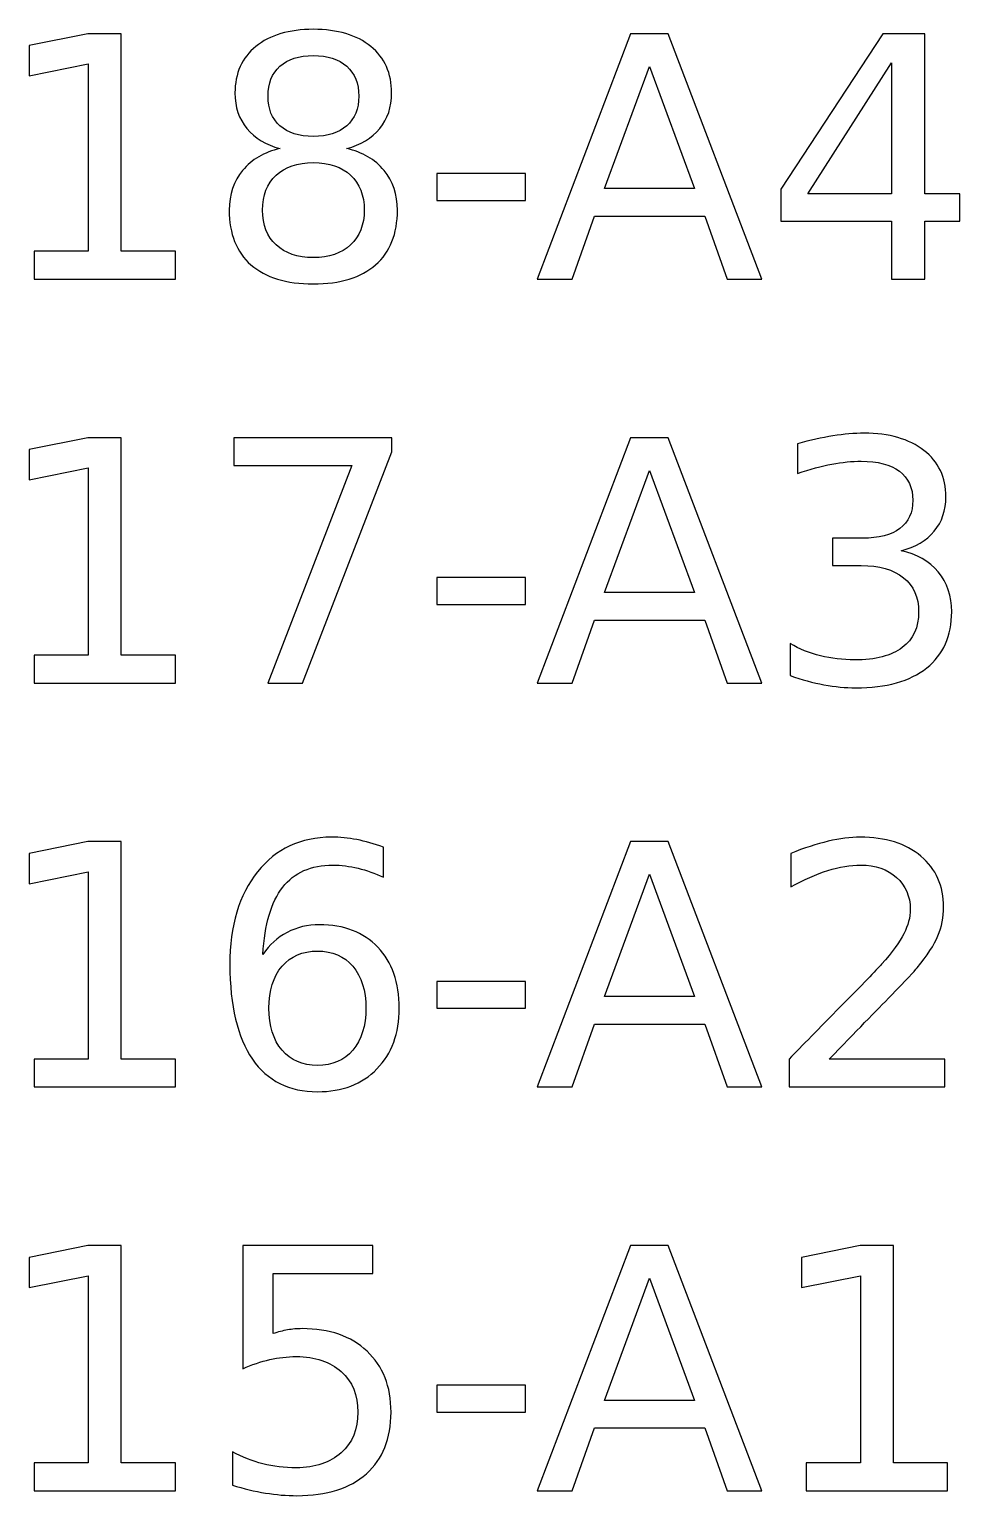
# Model space of a CAD drawing. Header units: centimetres. Extents: x -12.19 to -8.67, y -16.58 to -12.59.
# Drawn here: x -9.487 to -8.901, y -14.295 to -13.373 of the extents above; entities that cross this region are included whole.
import ezdxf

# ---------------------------------------------------------------- set-up
doc = ezdxf.new("R2010")
doc.units = ezdxf.units.CM
doc.header["$MEASUREMENT"] = 0
doc.layers.add('Layer 1', color=7, linetype='Continuous')

msp = doc.modelspace()

# ---------------------------------------------------------------- linework, layer by layer
at = {"layer": 'Layer 1', "color": 250}
for points, knots in [([(-9.48364, -13.51248), (-9.48364, -13.51248), (-9.44954, -13.51248), (-9.44954, -13.51248), (-9.44954, -13.51248), (-9.44954, -13.51248), (-9.44954, -13.39476), (-9.44954, -13.39476), (-9.44954, -13.39476), (-9.44954, -13.39476), (-9.48664, -13.40221), (-9.48664, -13.40221), (-9.48664, -13.40221), (-9.48664, -13.40221), (-9.48664, -13.38319), (-9.48664, -13.38319), (-9.48664, -13.38319), (-9.48664, -13.38319), (-9.44975, -13.37575), (-9.44975, -13.37575), (-9.44975, -13.37575), (-9.44975, -13.37575), (-9.42887, -13.37575), (-9.42887, -13.37575), (-9.42887, -13.37575), (-9.42887, -13.37575), (-9.42887, -13.51248), (-9.42887, -13.51248), (-9.42887, -13.51248), (-9.42887, -13.51248), (-9.39476, -13.51248), (-9.39476, -13.51248), (-9.39476, -13.51248), (-9.39476, -13.51248), (-9.39476, -13.53005), (-9.39476, -13.53005), (-9.39476, -13.53005), (-9.39476, -13.53005), (-9.48364, -13.53005), (-9.48364, -13.53005), (-9.48364, -13.53005), (-9.48364, -13.53005), (-9.48364, -13.51248), (-9.48364, -13.51248)], [0, 0, 0, 0, 0.090909, 0.090909, 0.090909, 0.090909, 0.181818, 0.181818, 0.181818, 0.181818, 0.272727, 0.272727, 0.272727, 0.272727, 0.363636, 0.363636, 0.363636, 0.363636, 0.454545, 0.454545, 0.454545, 0.454545, 0.545455, 0.545455, 0.545455, 0.545455, 0.636364, 0.636364, 0.636364, 0.636364, 0.727273, 0.727273, 0.727273, 0.727273, 0.818182, 0.818182, 0.818182, 0.818182, 0.909091, 0.909091, 0.909091, 0.909091, 1, 1, 1, 1]), ([(-9.32884, -13.44789), (-9.33779, -13.44567), (-9.34477, -13.44151), (-9.34978, -13.43537), (-9.34978, -13.43537), (-9.35475, -13.42926), (-9.35726, -13.42179), (-9.35726, -13.41297), (-9.35726, -13.41297), (-9.35726, -13.40062), (-9.35288, -13.39088), (-9.3441, -13.38372), (-9.3441, -13.38372), (-9.33532, -13.37656), (-9.32326, -13.37296), (-9.30799, -13.37296), (-9.30799, -13.37296), (-9.29264, -13.37296), (-9.28058, -13.37656), (-9.27183, -13.38372), (-9.27183, -13.38372), (-9.26308, -13.39088), (-9.25871, -13.40062), (-9.25871, -13.41297), (-9.25871, -13.41297), (-9.25871, -13.42179), (-9.26121, -13.42926), (-9.26618, -13.43537), (-9.26618, -13.43537), (-9.27119, -13.44151), (-9.27814, -13.44567), (-9.28703, -13.44789), (-9.28703, -13.44789), (-9.27694, -13.45022), (-9.26911, -13.4548), (-9.2635, -13.46165), (-9.2635, -13.46165), (-9.25789, -13.46846), (-9.25507, -13.47678), (-9.25507, -13.48666), (-9.25507, -13.48666), (-9.25507, -13.50158), (-9.25962, -13.51308), (-9.26876, -13.52105), (-9.26876, -13.52105), (-9.2779, -13.52906), (-9.29098, -13.53305), (-9.30799, -13.53305), (-9.30799, -13.53305), (-9.32499, -13.53305), (-9.33807, -13.52906), (-9.34721, -13.52105), (-9.34721, -13.52105), (-9.35634, -13.51308), (-9.36089, -13.50158), (-9.36089, -13.48666), (-9.36089, -13.48666), (-9.36089, -13.47678), (-9.35807, -13.46846), (-9.35243, -13.46165), (-9.35243, -13.46165), (-9.34675, -13.4548), (-9.33892, -13.45022), (-9.32884, -13.44789)], [0, 0, 0, 0, 0.0625, 0.0625, 0.0625, 0.0625, 0.125, 0.125, 0.125, 0.125, 0.1875, 0.1875, 0.1875, 0.1875, 0.25, 0.25, 0.25, 0.25, 0.3125, 0.3125, 0.3125, 0.3125, 0.375, 0.375, 0.375, 0.375, 0.4375, 0.4375, 0.4375, 0.4375, 0.5, 0.5, 0.5, 0.5, 0.5625, 0.5625, 0.5625, 0.5625, 0.625, 0.625, 0.625, 0.625, 0.6875, 0.6875, 0.6875, 0.6875, 0.75, 0.75, 0.75, 0.75, 0.8125, 0.8125, 0.8125, 0.8125, 0.875, 0.875, 0.875, 0.875, 0.9375, 0.9375, 0.9375, 0.9375, 1, 1, 1, 1]), ([(-9.10835, -13.37575), (-9.10835, -13.37575), (-9.08468, -13.37575), (-9.08468, -13.37575), (-9.08468, -13.37575), (-9.08468, -13.37575), (-9.02588, -13.53005), (-9.02588, -13.53005), (-9.02588, -13.53005), (-9.02588, -13.53005), (-9.04757, -13.53005), (-9.04757, -13.53005), (-9.04757, -13.53005), (-9.04757, -13.53005), (-9.06164, -13.49047), (-9.06164, -13.49047), (-9.06164, -13.49047), (-9.06164, -13.49047), (-9.13116, -13.49047), (-9.13116, -13.49047), (-9.13116, -13.49047), (-9.13116, -13.49047), (-9.14524, -13.53005), (-9.14524, -13.53005), (-9.14524, -13.53005), (-9.14524, -13.53005), (-9.16725, -13.53005), (-9.16725, -13.53005), (-9.16725, -13.53005), (-9.16725, -13.53005), (-9.10835, -13.37575), (-9.10835, -13.37575)], [0, 0, 0, 0, 0.125, 0.125, 0.125, 0.125, 0.25, 0.25, 0.25, 0.25, 0.375, 0.375, 0.375, 0.375, 0.5, 0.5, 0.5, 0.5, 0.625, 0.625, 0.625, 0.625, 0.75, 0.75, 0.75, 0.75, 0.875, 0.875, 0.875, 0.875, 1, 1, 1, 1]), ([(-8.94963, -13.37575), (-8.94963, -13.37575), (-8.92338, -13.37575), (-8.92338, -13.37575), (-8.92338, -13.37575), (-8.92338, -13.37575), (-8.92338, -13.47632), (-8.92338, -13.47632), (-8.92338, -13.47632), (-8.92338, -13.47632), (-8.90137, -13.47632), (-8.90137, -13.47632), (-8.90137, -13.47632), (-8.90137, -13.47632), (-8.90137, -13.49368), (-8.90137, -13.49368), (-8.90137, -13.49368), (-8.90137, -13.49368), (-8.92338, -13.49368), (-8.92338, -13.49368), (-8.92338, -13.49368), (-8.92338, -13.49368), (-8.92338, -13.53005), (-8.92338, -13.53005), (-8.92338, -13.53005), (-8.92338, -13.53005), (-8.94416, -13.53005), (-8.94416, -13.53005), (-8.94416, -13.53005), (-8.94416, -13.53005), (-8.94416, -13.49368), (-8.94416, -13.49368), (-8.94416, -13.49368), (-8.94416, -13.49368), (-9.01378, -13.49368), (-9.01378, -13.49368), (-9.01378, -13.49368), (-9.01378, -13.49368), (-9.01378, -13.47354), (-9.01378, -13.47354), (-9.01378, -13.47354), (-9.01378, -13.47354), (-8.94963, -13.37575), (-8.94963, -13.37575)], [0, 0, 0, 0, 0.090909, 0.090909, 0.090909, 0.090909, 0.181818, 0.181818, 0.181818, 0.181818, 0.272727, 0.272727, 0.272727, 0.272727, 0.363636, 0.363636, 0.363636, 0.363636, 0.454545, 0.454545, 0.454545, 0.454545, 0.545455, 0.545455, 0.545455, 0.545455, 0.636364, 0.636364, 0.636364, 0.636364, 0.727273, 0.727273, 0.727273, 0.727273, 0.818182, 0.818182, 0.818182, 0.818182, 0.909091, 0.909091, 0.909091, 0.909091, 1, 1, 1, 1]), ([(-9.33648, -13.41491), (-9.33648, -13.42291), (-9.33398, -13.42916), (-9.32901, -13.43364), (-9.32901, -13.43364), (-9.324, -13.43812), (-9.31702, -13.44034), (-9.30799, -13.44034), (-9.30799, -13.44034), (-9.29903, -13.44034), (-9.29204, -13.43812), (-9.28696, -13.43364), (-9.28696, -13.43364), (-9.28192, -13.42916), (-9.27938, -13.42291), (-9.27938, -13.41491), (-9.27938, -13.41491), (-9.27938, -13.40693), (-9.28192, -13.40069), (-9.28696, -13.39621), (-9.28696, -13.39621), (-9.29204, -13.39173), (-9.29903, -13.38951), (-9.30799, -13.38951), (-9.30799, -13.38951), (-9.31702, -13.38951), (-9.324, -13.39173), (-9.32901, -13.39621), (-9.32901, -13.39621), (-9.33398, -13.40069), (-9.33648, -13.40693), (-9.33648, -13.41491)], [0, 0, 0, 0, 0.125, 0.125, 0.125, 0.125, 0.25, 0.25, 0.25, 0.25, 0.375, 0.375, 0.375, 0.375, 0.5, 0.5, 0.5, 0.5, 0.625, 0.625, 0.625, 0.625, 0.75, 0.75, 0.75, 0.75, 0.875, 0.875, 0.875, 0.875, 1, 1, 1, 1]), ([(-9.09657, -13.39632), (-9.09657, -13.39632), (-9.12488, -13.47311), (-9.12488, -13.47311), (-9.12488, -13.47311), (-9.12488, -13.47311), (-9.06813, -13.47311), (-9.06813, -13.47311), (-9.06813, -13.47311), (-9.06813, -13.47311), (-9.09657, -13.39632), (-9.09657, -13.39632)], [0, 0, 0, 0, 0.333333, 0.333333, 0.333333, 0.333333, 0.666667, 0.666667, 0.666667, 0.666667, 1, 1, 1, 1]), ([(-8.94416, -13.39395), (-8.94416, -13.39395), (-8.99685, -13.47632), (-8.99685, -13.47632), (-8.99685, -13.47632), (-8.99685, -13.47632), (-8.94416, -13.47632), (-8.94416, -13.47632), (-8.94416, -13.47632), (-8.94416, -13.47632), (-8.94416, -13.39395), (-8.94416, -13.39395)], [0, 0, 0, 0, 0.333333, 0.333333, 0.333333, 0.333333, 0.666667, 0.666667, 0.666667, 0.666667, 1, 1, 1, 1]), ([(-9.30799, -13.45678), (-9.3179, -13.45678), (-9.3257, -13.45943), (-9.33137, -13.46475), (-9.33137, -13.46475), (-9.33705, -13.47004), (-9.3399, -13.47735), (-9.3399, -13.48662), (-9.3399, -13.48662), (-9.3399, -13.49594), (-9.33705, -13.50324), (-9.33137, -13.50853), (-9.33137, -13.50853), (-9.3257, -13.51386), (-9.3179, -13.5165), (-9.30799, -13.5165), (-9.30799, -13.5165), (-9.29807, -13.5165), (-9.29024, -13.51382), (-9.28453, -13.5085), (-9.28453, -13.5085), (-9.27881, -13.50317), (-9.27596, -13.49587), (-9.27596, -13.48662), (-9.27596, -13.48662), (-9.27596, -13.47735), (-9.27881, -13.47004), (-9.28449, -13.46475), (-9.28449, -13.46475), (-9.29017, -13.45943), (-9.298, -13.45678), (-9.30799, -13.45678)], [0, 0, 0, 0, 0.125, 0.125, 0.125, 0.125, 0.25, 0.25, 0.25, 0.25, 0.375, 0.375, 0.375, 0.375, 0.5, 0.5, 0.5, 0.5, 0.625, 0.625, 0.625, 0.625, 0.75, 0.75, 0.75, 0.75, 0.875, 0.875, 0.875, 0.875, 1, 1, 1, 1]), ([(-9.23028, -13.46362), (-9.23028, -13.46362), (-9.17459, -13.46362), (-9.17459, -13.46362), (-9.17459, -13.46362), (-9.17459, -13.46362), (-9.17459, -13.48056), (-9.17459, -13.48056), (-9.17459, -13.48056), (-9.17459, -13.48056), (-9.23028, -13.48056), (-9.23028, -13.48056), (-9.23028, -13.48056), (-9.23028, -13.48056), (-9.23028, -13.46362), (-9.23028, -13.46362)], [0, 0, 0, 0, 0.25, 0.25, 0.25, 0.25, 0.5, 0.5, 0.5, 0.5, 0.75, 0.75, 0.75, 0.75, 1, 1, 1, 1]), ([(-8.93827, -13.70083), (-8.92825, -13.70298), (-8.92045, -13.70743), (-8.91484, -13.71417), (-8.91484, -13.71417), (-8.90923, -13.72094), (-8.90641, -13.72927), (-8.90641, -13.73918), (-8.90641, -13.73918), (-8.90641, -13.75442), (-8.91163, -13.7662), (-8.92211, -13.77453), (-8.92211, -13.77453), (-8.93259, -13.78289), (-8.94747, -13.78705), (-8.96677, -13.78705), (-8.96677, -13.78705), (-8.97326, -13.78705), (-8.97992, -13.78641), (-8.98676, -13.78514), (-8.98676, -13.78514), (-8.99361, -13.78387), (-9.0007, -13.78193), (-9.008, -13.77939), (-9.008, -13.77939), (-9.008, -13.77939), (-9.008, -13.75925), (-9.008, -13.75925), (-9.008, -13.75925), (-9.00221, -13.76264), (-8.99586, -13.76518), (-8.98898, -13.76691), (-8.98898, -13.76691), (-8.98211, -13.76863), (-8.97492, -13.76948), (-8.96741, -13.76948), (-8.96741, -13.76948), (-8.95432, -13.76948), (-8.94433, -13.76691), (-8.93746, -13.76172), (-8.93746, -13.76172), (-8.93061, -13.75657), (-8.92719, -13.74906), (-8.92719, -13.73918), (-8.92719, -13.73918), (-8.92719, -13.73011), (-8.93036, -13.72299), (-8.93675, -13.71784), (-8.93675, -13.71784), (-8.94313, -13.71272), (-8.95199, -13.71015), (-8.96335, -13.71015), (-8.96335, -13.71015), (-8.96335, -13.71015), (-8.98133, -13.71015), (-8.98133, -13.71015), (-8.98133, -13.71015), (-8.98133, -13.71015), (-8.98133, -13.693), (-8.98133, -13.693), (-8.98133, -13.693), (-8.98133, -13.693), (-8.96254, -13.693), (-8.96254, -13.693), (-8.96254, -13.693), (-8.95227, -13.693), (-8.94444, -13.69095), (-8.93897, -13.68686), (-8.93897, -13.68686), (-8.93354, -13.68274), (-8.93082, -13.67684), (-8.93082, -13.66912), (-8.93082, -13.66912), (-8.93082, -13.66122), (-8.93365, -13.65511), (-8.93925, -13.65088), (-8.93925, -13.65088), (-8.94486, -13.64665), (-8.95291, -13.64453), (-8.96335, -13.64453), (-8.96335, -13.64453), (-8.9691, -13.64453), (-8.9752, -13.64517), (-8.98175, -13.6464), (-8.98175, -13.6464), (-8.98828, -13.64764), (-8.99548, -13.64958), (-9.00334, -13.65219), (-9.00334, -13.65219), (-9.00334, -13.65219), (-9.00334, -13.6336), (-9.00334, -13.6336), (-9.00334, -13.6336), (-8.9954, -13.63137), (-8.988, -13.62971), (-8.98108, -13.62862), (-8.98108, -13.62862), (-8.97418, -13.62753), (-8.96762, -13.62696), (-8.96151, -13.62696), (-8.96151, -13.62696), (-8.94567, -13.62696), (-8.93312, -13.63056), (-8.92387, -13.63776), (-8.92387, -13.63776), (-8.91467, -13.64495), (-8.91005, -13.65469), (-8.91005, -13.66697), (-8.91005, -13.66697), (-8.91005, -13.6755), (-8.91248, -13.6827), (-8.91738, -13.68859), (-8.91738, -13.68859), (-8.92229, -13.69448), (-8.92924, -13.69857), (-8.93827, -13.70083)], [0, 0, 0, 0, 0.034483, 0.034483, 0.034483, 0.034483, 0.068966, 0.068966, 0.068966, 0.068966, 0.103448, 0.103448, 0.103448, 0.103448, 0.137931, 0.137931, 0.137931, 0.137931, 0.172414, 0.172414, 0.172414, 0.172414, 0.206897, 0.206897, 0.206897, 0.206897, 0.241379, 0.241379, 0.241379, 0.241379, 0.275862, 0.275862, 0.275862, 0.275862, 0.310345, 0.310345, 0.310345, 0.310345, 0.344828, 0.344828, 0.344828, 0.344828, 0.37931, 0.37931, 0.37931, 0.37931, 0.413793, 0.413793, 0.413793, 0.413793, 0.448276, 0.448276, 0.448276, 0.448276, 0.482759, 0.482759, 0.482759, 0.482759, 0.517241, 0.517241, 0.517241, 0.517241, 0.551724, 0.551724, 0.551724, 0.551724, 0.586207, 0.586207, 0.586207, 0.586207, 0.62069, 0.62069, 0.62069, 0.62069, 0.655172, 0.655172, 0.655172, 0.655172, 0.689655, 0.689655, 0.689655, 0.689655, 0.724138, 0.724138, 0.724138, 0.724138, 0.758621, 0.758621, 0.758621, 0.758621, 0.793103, 0.793103, 0.793103, 0.793103, 0.827586, 0.827586, 0.827586, 0.827586, 0.862069, 0.862069, 0.862069, 0.862069, 0.896552, 0.896552, 0.896552, 0.896552, 0.931034, 0.931034, 0.931034, 0.931034, 0.965517, 0.965517, 0.965517, 0.965517, 1, 1, 1, 1]), ([(-9.48364, -13.76648), (-9.48364, -13.76648), (-9.44954, -13.76648), (-9.44954, -13.76648), (-9.44954, -13.76648), (-9.44954, -13.76648), (-9.44954, -13.64876), (-9.44954, -13.64876), (-9.44954, -13.64876), (-9.44954, -13.64876), (-9.48664, -13.65621), (-9.48664, -13.65621), (-9.48664, -13.65621), (-9.48664, -13.65621), (-9.48664, -13.63719), (-9.48664, -13.63719), (-9.48664, -13.63719), (-9.48664, -13.63719), (-9.44975, -13.62975), (-9.44975, -13.62975), (-9.44975, -13.62975), (-9.44975, -13.62975), (-9.42887, -13.62975), (-9.42887, -13.62975), (-9.42887, -13.62975), (-9.42887, -13.62975), (-9.42887, -13.76648), (-9.42887, -13.76648), (-9.42887, -13.76648), (-9.42887, -13.76648), (-9.39476, -13.76648), (-9.39476, -13.76648), (-9.39476, -13.76648), (-9.39476, -13.76648), (-9.39476, -13.78405), (-9.39476, -13.78405), (-9.39476, -13.78405), (-9.39476, -13.78405), (-9.48364, -13.78405), (-9.48364, -13.78405), (-9.48364, -13.78405), (-9.48364, -13.78405), (-9.48364, -13.76648), (-9.48364, -13.76648)], [0, 0, 0, 0, 0.090909, 0.090909, 0.090909, 0.090909, 0.181818, 0.181818, 0.181818, 0.181818, 0.272727, 0.272727, 0.272727, 0.272727, 0.363636, 0.363636, 0.363636, 0.363636, 0.454545, 0.454545, 0.454545, 0.454545, 0.545455, 0.545455, 0.545455, 0.545455, 0.636364, 0.636364, 0.636364, 0.636364, 0.727273, 0.727273, 0.727273, 0.727273, 0.818182, 0.818182, 0.818182, 0.818182, 0.909091, 0.909091, 0.909091, 0.909091, 1, 1, 1, 1]), ([(-9.35789, -13.62975), (-9.35789, -13.62975), (-9.25867, -13.62975), (-9.25867, -13.62975), (-9.25867, -13.62975), (-9.25867, -13.62975), (-9.25867, -13.63864), (-9.25867, -13.63864), (-9.25867, -13.63864), (-9.25867, -13.63864), (-9.31473, -13.78405), (-9.31473, -13.78405), (-9.31473, -13.78405), (-9.31473, -13.78405), (-9.33652, -13.78405), (-9.33652, -13.78405), (-9.33652, -13.78405), (-9.33652, -13.78405), (-9.28379, -13.64732), (-9.28379, -13.64732), (-9.28379, -13.64732), (-9.28379, -13.64732), (-9.35789, -13.64732), (-9.35789, -13.64732), (-9.35789, -13.64732), (-9.35789, -13.64732), (-9.35789, -13.62975), (-9.35789, -13.62975)], [0, 0, 0, 0, 0.142857, 0.142857, 0.142857, 0.142857, 0.285714, 0.285714, 0.285714, 0.285714, 0.428571, 0.428571, 0.428571, 0.428571, 0.571429, 0.571429, 0.571429, 0.571429, 0.714286, 0.714286, 0.714286, 0.714286, 0.857143, 0.857143, 0.857143, 0.857143, 1, 1, 1, 1]), ([(-9.10835, -13.62975), (-9.10835, -13.62975), (-9.08468, -13.62975), (-9.08468, -13.62975), (-9.08468, -13.62975), (-9.08468, -13.62975), (-9.02588, -13.78405), (-9.02588, -13.78405), (-9.02588, -13.78405), (-9.02588, -13.78405), (-9.04757, -13.78405), (-9.04757, -13.78405), (-9.04757, -13.78405), (-9.04757, -13.78405), (-9.06164, -13.74447), (-9.06164, -13.74447), (-9.06164, -13.74447), (-9.06164, -13.74447), (-9.13116, -13.74447), (-9.13116, -13.74447), (-9.13116, -13.74447), (-9.13116, -13.74447), (-9.14524, -13.78405), (-9.14524, -13.78405), (-9.14524, -13.78405), (-9.14524, -13.78405), (-9.16725, -13.78405), (-9.16725, -13.78405), (-9.16725, -13.78405), (-9.16725, -13.78405), (-9.10835, -13.62975), (-9.10835, -13.62975)], [0, 0, 0, 0, 0.125, 0.125, 0.125, 0.125, 0.25, 0.25, 0.25, 0.25, 0.375, 0.375, 0.375, 0.375, 0.5, 0.5, 0.5, 0.5, 0.625, 0.625, 0.625, 0.625, 0.75, 0.75, 0.75, 0.75, 0.875, 0.875, 0.875, 0.875, 1, 1, 1, 1]), ([(-9.09657, -13.65032), (-9.09657, -13.65032), (-9.12488, -13.72711), (-9.12488, -13.72711), (-9.12488, -13.72711), (-9.12488, -13.72711), (-9.06813, -13.72711), (-9.06813, -13.72711), (-9.06813, -13.72711), (-9.06813, -13.72711), (-9.09657, -13.65032), (-9.09657, -13.65032)], [0, 0, 0, 0, 0.333333, 0.333333, 0.333333, 0.333333, 0.666667, 0.666667, 0.666667, 0.666667, 1, 1, 1, 1]), ([(-9.23028, -13.71762), (-9.23028, -13.71762), (-9.17459, -13.71762), (-9.17459, -13.71762), (-9.17459, -13.71762), (-9.17459, -13.71762), (-9.17459, -13.73456), (-9.17459, -13.73456), (-9.17459, -13.73456), (-9.17459, -13.73456), (-9.23028, -13.73456), (-9.23028, -13.73456), (-9.23028, -13.73456), (-9.23028, -13.73456), (-9.23028, -13.71762), (-9.23028, -13.71762)], [0, 0, 0, 0, 0.25, 0.25, 0.25, 0.25, 0.5, 0.5, 0.5, 0.5, 0.75, 0.75, 0.75, 0.75, 1, 1, 1, 1]), ([(-9.48364, -14.02048), (-9.48364, -14.02048), (-9.44954, -14.02048), (-9.44954, -14.02048), (-9.44954, -14.02048), (-9.44954, -14.02048), (-9.44954, -13.90276), (-9.44954, -13.90276), (-9.44954, -13.90276), (-9.44954, -13.90276), (-9.48664, -13.91021), (-9.48664, -13.91021), (-9.48664, -13.91021), (-9.48664, -13.91021), (-9.48664, -13.89119), (-9.48664, -13.89119), (-9.48664, -13.89119), (-9.48664, -13.89119), (-9.44975, -13.88375), (-9.44975, -13.88375), (-9.44975, -13.88375), (-9.44975, -13.88375), (-9.42887, -13.88375), (-9.42887, -13.88375), (-9.42887, -13.88375), (-9.42887, -13.88375), (-9.42887, -14.02048), (-9.42887, -14.02048), (-9.42887, -14.02048), (-9.42887, -14.02048), (-9.39476, -14.02048), (-9.39476, -14.02048), (-9.39476, -14.02048), (-9.39476, -14.02048), (-9.39476, -14.03805), (-9.39476, -14.03805), (-9.39476, -14.03805), (-9.39476, -14.03805), (-9.48364, -14.03805), (-9.48364, -14.03805), (-9.48364, -14.03805), (-9.48364, -14.03805), (-9.48364, -14.02048), (-9.48364, -14.02048)], [0, 0, 0, 0, 0.090909, 0.090909, 0.090909, 0.090909, 0.181818, 0.181818, 0.181818, 0.181818, 0.272727, 0.272727, 0.272727, 0.272727, 0.363636, 0.363636, 0.363636, 0.363636, 0.454545, 0.454545, 0.454545, 0.454545, 0.545455, 0.545455, 0.545455, 0.545455, 0.636364, 0.636364, 0.636364, 0.636364, 0.727273, 0.727273, 0.727273, 0.727273, 0.818182, 0.818182, 0.818182, 0.818182, 0.909091, 0.909091, 0.909091, 0.909091, 1, 1, 1, 1]), ([(-9.26393, -13.88717), (-9.26393, -13.88717), (-9.26393, -13.90619), (-9.26393, -13.90619), (-9.26393, -13.90619), (-9.26915, -13.90372), (-9.27444, -13.90181), (-9.2798, -13.90051), (-9.2798, -13.90051), (-9.28513, -13.8992), (-9.29042, -13.89853), (-9.29568, -13.89853), (-9.29568, -13.89853), (-9.30943, -13.89853), (-9.31998, -13.90319), (-9.32725, -13.91247), (-9.32725, -13.91247), (-9.33451, -13.92178), (-9.33867, -13.93582), (-9.33969, -13.95466), (-9.33969, -13.95466), (-9.33563, -13.94866), (-9.33052, -13.94404), (-9.32439, -13.94083), (-9.32439, -13.94083), (-9.31825, -13.93762), (-9.31152, -13.93603), (-9.30414, -13.93603), (-9.30414, -13.93603), (-9.28866, -13.93603), (-9.27638, -13.94072), (-9.26738, -13.95014), (-9.26738, -13.95014), (-9.25839, -13.95956), (-9.25391, -13.97233), (-9.25391, -13.98852), (-9.25391, -13.98852), (-9.25391, -14.0044), (-9.2586, -14.0171), (-9.26795, -14.02669), (-9.26795, -14.02669), (-9.27733, -14.03625), (-9.28982, -14.04105), (-9.30538, -14.04105), (-9.30538, -14.04105), (-9.32323, -14.04105), (-9.33687, -14.0342), (-9.34632, -14.02052), (-9.34632, -14.02052), (-9.35574, -14.00687), (-9.36047, -13.98704), (-9.36047, -13.96104), (-9.36047, -13.96104), (-9.36047, -13.93666), (-9.35468, -13.91723), (-9.34311, -13.90273), (-9.34311, -13.90273), (-9.33151, -13.88823), (-9.316, -13.88096), (-9.29649, -13.88096), (-9.29649, -13.88096), (-9.29127, -13.88096), (-9.28597, -13.88149), (-9.28061, -13.88252), (-9.28061, -13.88252), (-9.27529, -13.88354), (-9.26971, -13.88509), (-9.26393, -13.88717)], [0, 0, 0, 0, 0.058824, 0.058824, 0.058824, 0.058824, 0.117647, 0.117647, 0.117647, 0.117647, 0.176471, 0.176471, 0.176471, 0.176471, 0.235294, 0.235294, 0.235294, 0.235294, 0.294118, 0.294118, 0.294118, 0.294118, 0.352941, 0.352941, 0.352941, 0.352941, 0.411765, 0.411765, 0.411765, 0.411765, 0.470588, 0.470588, 0.470588, 0.470588, 0.529412, 0.529412, 0.529412, 0.529412, 0.588235, 0.588235, 0.588235, 0.588235, 0.647059, 0.647059, 0.647059, 0.647059, 0.705882, 0.705882, 0.705882, 0.705882, 0.764706, 0.764706, 0.764706, 0.764706, 0.823529, 0.823529, 0.823529, 0.823529, 0.882353, 0.882353, 0.882353, 0.882353, 0.941176, 0.941176, 0.941176, 0.941176, 1, 1, 1, 1]), ([(-9.10835, -13.88375), (-9.10835, -13.88375), (-9.08468, -13.88375), (-9.08468, -13.88375), (-9.08468, -13.88375), (-9.08468, -13.88375), (-9.02588, -14.03805), (-9.02588, -14.03805), (-9.02588, -14.03805), (-9.02588, -14.03805), (-9.04757, -14.03805), (-9.04757, -14.03805), (-9.04757, -14.03805), (-9.04757, -14.03805), (-9.06164, -13.99847), (-9.06164, -13.99847), (-9.06164, -13.99847), (-9.06164, -13.99847), (-9.13116, -13.99847), (-9.13116, -13.99847), (-9.13116, -13.99847), (-9.13116, -13.99847), (-9.14524, -14.03805), (-9.14524, -14.03805), (-9.14524, -14.03805), (-9.14524, -14.03805), (-9.16725, -14.03805), (-9.16725, -14.03805), (-9.16725, -14.03805), (-9.16725, -14.03805), (-9.10835, -13.88375), (-9.10835, -13.88375)], [0, 0, 0, 0, 0.125, 0.125, 0.125, 0.125, 0.25, 0.25, 0.25, 0.25, 0.375, 0.375, 0.375, 0.375, 0.5, 0.5, 0.5, 0.5, 0.625, 0.625, 0.625, 0.625, 0.75, 0.75, 0.75, 0.75, 0.875, 0.875, 0.875, 0.875, 1, 1, 1, 1]), ([(-8.98352, -14.02048), (-8.98352, -14.02048), (-8.91068, -14.02048), (-8.91068, -14.02048), (-8.91068, -14.02048), (-8.91068, -14.02048), (-8.91068, -14.03805), (-8.91068, -14.03805), (-8.91068, -14.03805), (-8.91068, -14.03805), (-9.00863, -14.03805), (-9.00863, -14.03805), (-9.00863, -14.03805), (-9.00863, -14.03805), (-9.00863, -14.02048), (-9.00863, -14.02048), (-9.00863, -14.02048), (-9.0007, -14.0123), (-8.9899, -14.00129), (-8.97626, -13.98746), (-8.97626, -13.98746), (-8.96257, -13.97363), (-8.95396, -13.96475), (-8.95047, -13.96076), (-8.95047, -13.96076), (-8.94377, -13.95324), (-8.93911, -13.9469), (-8.93647, -13.94167), (-8.93647, -13.94167), (-8.93382, -13.93649), (-8.93248, -13.93137), (-8.93248, -13.92633), (-8.93248, -13.92633), (-8.93248, -13.91814), (-8.93537, -13.91144), (-8.94112, -13.90629), (-8.94112, -13.90629), (-8.94687, -13.90111), (-8.95435, -13.89853), (-8.9636, -13.89853), (-8.9636, -13.89853), (-8.97012, -13.89853), (-8.97704, -13.89966), (-8.98429, -13.90195), (-8.98429, -13.90195), (-8.99156, -13.90421), (-8.99936, -13.90767), (-9.00761, -13.91229), (-9.00761, -13.91229), (-9.00761, -13.91229), (-9.00761, -13.89119), (-9.00761, -13.89119), (-9.00761, -13.89119), (-8.99921, -13.88781), (-8.99135, -13.88527), (-8.98405, -13.88354), (-8.98405, -13.88354), (-8.97675, -13.88181), (-8.97005, -13.88096), (-8.96398, -13.88096), (-8.96398, -13.88096), (-8.948, -13.88096), (-8.93527, -13.88495), (-8.92574, -13.89296), (-8.92574, -13.89296), (-8.91625, -13.90093), (-8.91149, -13.91162), (-8.91149, -13.92499), (-8.91149, -13.92499), (-8.91149, -13.93134), (-8.91269, -13.93734), (-8.91505, -13.94301), (-8.91505, -13.94301), (-8.91742, -13.94869), (-8.92176, -13.9554), (-8.92804, -13.96312), (-8.92804, -13.96312), (-8.92976, -13.96513), (-8.93523, -13.97088), (-8.94448, -13.98044), (-8.94448, -13.98044), (-8.95368, -13.98997), (-8.96673, -14.00334), (-8.98352, -14.02048)], [0, 0, 0, 0, 0.047619, 0.047619, 0.047619, 0.047619, 0.095238, 0.095238, 0.095238, 0.095238, 0.142857, 0.142857, 0.142857, 0.142857, 0.190476, 0.190476, 0.190476, 0.190476, 0.238095, 0.238095, 0.238095, 0.238095, 0.285714, 0.285714, 0.285714, 0.285714, 0.333333, 0.333333, 0.333333, 0.333333, 0.380952, 0.380952, 0.380952, 0.380952, 0.428571, 0.428571, 0.428571, 0.428571, 0.47619, 0.47619, 0.47619, 0.47619, 0.52381, 0.52381, 0.52381, 0.52381, 0.571429, 0.571429, 0.571429, 0.571429, 0.619048, 0.619048, 0.619048, 0.619048, 0.666667, 0.666667, 0.666667, 0.666667, 0.714286, 0.714286, 0.714286, 0.714286, 0.761905, 0.761905, 0.761905, 0.761905, 0.809524, 0.809524, 0.809524, 0.809524, 0.857143, 0.857143, 0.857143, 0.857143, 0.904762, 0.904762, 0.904762, 0.904762, 0.952381, 0.952381, 0.952381, 0.952381, 1, 1, 1, 1]), ([(-9.09657, -13.90432), (-9.09657, -13.90432), (-9.12488, -13.98111), (-9.12488, -13.98111), (-9.12488, -13.98111), (-9.12488, -13.98111), (-9.06813, -13.98111), (-9.06813, -13.98111), (-9.06813, -13.98111), (-9.06813, -13.98111), (-9.09657, -13.90432), (-9.09657, -13.90432)], [0, 0, 0, 0, 0.333333, 0.333333, 0.333333, 0.333333, 0.666667, 0.666667, 0.666667, 0.666667, 1, 1, 1, 1]), ([(-9.30538, -13.95257), (-9.31476, -13.95257), (-9.3222, -13.95578), (-9.32767, -13.96217), (-9.32767, -13.96217), (-9.33313, -13.96859), (-9.33588, -13.97737), (-9.33588, -13.98852), (-9.33588, -13.98852), (-9.33588, -13.99963), (-9.33313, -14.00838), (-9.32767, -14.01484), (-9.32767, -14.01484), (-9.3222, -14.02129), (-9.31476, -14.0245), (-9.30538, -14.0245), (-9.30538, -14.0245), (-9.29603, -14.0245), (-9.28859, -14.02129), (-9.28312, -14.01484), (-9.28312, -14.01484), (-9.27765, -14.00838), (-9.2749, -13.99963), (-9.2749, -13.98852), (-9.2749, -13.98852), (-9.2749, -13.97737), (-9.27765, -13.96859), (-9.28312, -13.96217), (-9.28312, -13.96217), (-9.28859, -13.95578), (-9.29603, -13.95257), (-9.30538, -13.95257)], [0, 0, 0, 0, 0.125, 0.125, 0.125, 0.125, 0.25, 0.25, 0.25, 0.25, 0.375, 0.375, 0.375, 0.375, 0.5, 0.5, 0.5, 0.5, 0.625, 0.625, 0.625, 0.625, 0.75, 0.75, 0.75, 0.75, 0.875, 0.875, 0.875, 0.875, 1, 1, 1, 1]), ([(-9.23028, -13.97162), (-9.23028, -13.97162), (-9.17459, -13.97162), (-9.17459, -13.97162), (-9.17459, -13.97162), (-9.17459, -13.97162), (-9.17459, -13.98856), (-9.17459, -13.98856), (-9.17459, -13.98856), (-9.17459, -13.98856), (-9.23028, -13.98856), (-9.23028, -13.98856), (-9.23028, -13.98856), (-9.23028, -13.98856), (-9.23028, -13.97162), (-9.23028, -13.97162)], [0, 0, 0, 0, 0.25, 0.25, 0.25, 0.25, 0.5, 0.5, 0.5, 0.5, 0.75, 0.75, 0.75, 0.75, 1, 1, 1, 1]), ([(-9.48364, -14.27448), (-9.48364, -14.27448), (-9.44954, -14.27448), (-9.44954, -14.27448), (-9.44954, -14.27448), (-9.44954, -14.27448), (-9.44954, -14.15676), (-9.44954, -14.15676), (-9.44954, -14.15676), (-9.44954, -14.15676), (-9.48664, -14.16421), (-9.48664, -14.16421), (-9.48664, -14.16421), (-9.48664, -14.16421), (-9.48664, -14.14519), (-9.48664, -14.14519), (-9.48664, -14.14519), (-9.48664, -14.14519), (-9.44975, -14.13775), (-9.44975, -14.13775), (-9.44975, -14.13775), (-9.44975, -14.13775), (-9.42887, -14.13775), (-9.42887, -14.13775), (-9.42887, -14.13775), (-9.42887, -14.13775), (-9.42887, -14.27448), (-9.42887, -14.27448), (-9.42887, -14.27448), (-9.42887, -14.27448), (-9.39476, -14.27448), (-9.39476, -14.27448), (-9.39476, -14.27448), (-9.39476, -14.27448), (-9.39476, -14.29205), (-9.39476, -14.29205), (-9.39476, -14.29205), (-9.39476, -14.29205), (-9.48364, -14.29205), (-9.48364, -14.29205), (-9.48364, -14.29205), (-9.48364, -14.29205), (-9.48364, -14.27448), (-9.48364, -14.27448)], [0, 0, 0, 0, 0.090909, 0.090909, 0.090909, 0.090909, 0.181818, 0.181818, 0.181818, 0.181818, 0.272727, 0.272727, 0.272727, 0.272727, 0.363636, 0.363636, 0.363636, 0.363636, 0.454545, 0.454545, 0.454545, 0.454545, 0.545455, 0.545455, 0.545455, 0.545455, 0.636364, 0.636364, 0.636364, 0.636364, 0.727273, 0.727273, 0.727273, 0.727273, 0.818182, 0.818182, 0.818182, 0.818182, 0.909091, 0.909091, 0.909091, 0.909091, 1, 1, 1, 1]), ([(-9.35239, -14.13775), (-9.35239, -14.13775), (-9.27045, -14.13775), (-9.27045, -14.13775), (-9.27045, -14.13775), (-9.27045, -14.13775), (-9.27045, -14.15532), (-9.27045, -14.15532), (-9.27045, -14.15532), (-9.27045, -14.15532), (-9.33327, -14.15532), (-9.33327, -14.15532), (-9.33327, -14.15532), (-9.33327, -14.15532), (-9.33327, -14.19313), (-9.33327, -14.19313), (-9.33327, -14.19313), (-9.33024, -14.19211), (-9.32721, -14.19134), (-9.32418, -14.19081), (-9.32418, -14.19081), (-9.32115, -14.19028), (-9.31811, -14.19003), (-9.31508, -14.19003), (-9.31508, -14.19003), (-9.29786, -14.19003), (-9.28425, -14.19476), (-9.27419, -14.20418), (-9.27419, -14.20418), (-9.26414, -14.21363), (-9.25909, -14.2264), (-9.25909, -14.24252), (-9.25909, -14.24252), (-9.25909, -14.25914), (-9.26424, -14.27205), (-9.27458, -14.28126), (-9.27458, -14.28126), (-9.28492, -14.29046), (-9.29949, -14.29505), (-9.31832, -14.29505), (-9.31832, -14.29505), (-9.32478, -14.29505), (-9.33137, -14.29448), (-9.3381, -14.29339), (-9.3381, -14.29339), (-9.34481, -14.2923), (-9.35176, -14.29064), (-9.35892, -14.28842), (-9.35892, -14.28842), (-9.35892, -14.28842), (-9.35892, -14.26743), (-9.35892, -14.26743), (-9.35892, -14.26743), (-9.35271, -14.27081), (-9.34632, -14.27332), (-9.33969, -14.27498), (-9.33969, -14.27498), (-9.33309, -14.27663), (-9.32608, -14.27748), (-9.31871, -14.27748), (-9.31871, -14.27748), (-9.30682, -14.27748), (-9.29737, -14.27434), (-9.29042, -14.26806), (-9.29042, -14.26806), (-9.28347, -14.26182), (-9.27998, -14.25328), (-9.27998, -14.24252), (-9.27998, -14.24252), (-9.27998, -14.2318), (-9.28347, -14.22326), (-9.29042, -14.21702), (-9.29042, -14.21702), (-9.29737, -14.21074), (-9.30679, -14.2076), (-9.31871, -14.2076), (-9.31871, -14.2076), (-9.32429, -14.2076), (-9.32986, -14.20823), (-9.33539, -14.20947), (-9.33539, -14.20947), (-9.34093, -14.2107), (-9.34661, -14.21264), (-9.35239, -14.21525), (-9.35239, -14.21525), (-9.35239, -14.21525), (-9.35239, -14.13775), (-9.35239, -14.13775)], [0, 0, 0, 0, 0.045455, 0.045455, 0.045455, 0.045455, 0.090909, 0.090909, 0.090909, 0.090909, 0.136364, 0.136364, 0.136364, 0.136364, 0.181818, 0.181818, 0.181818, 0.181818, 0.227273, 0.227273, 0.227273, 0.227273, 0.272727, 0.272727, 0.272727, 0.272727, 0.318182, 0.318182, 0.318182, 0.318182, 0.363636, 0.363636, 0.363636, 0.363636, 0.409091, 0.409091, 0.409091, 0.409091, 0.454545, 0.454545, 0.454545, 0.454545, 0.5, 0.5, 0.5, 0.5, 0.545455, 0.545455, 0.545455, 0.545455, 0.590909, 0.590909, 0.590909, 0.590909, 0.636364, 0.636364, 0.636364, 0.636364, 0.681818, 0.681818, 0.681818, 0.681818, 0.727273, 0.727273, 0.727273, 0.727273, 0.772727, 0.772727, 0.772727, 0.772727, 0.818182, 0.818182, 0.818182, 0.818182, 0.863636, 0.863636, 0.863636, 0.863636, 0.909091, 0.909091, 0.909091, 0.909091, 0.954545, 0.954545, 0.954545, 0.954545, 1, 1, 1, 1]), ([(-9.10835, -14.13775), (-9.10835, -14.13775), (-9.08468, -14.13775), (-9.08468, -14.13775), (-9.08468, -14.13775), (-9.08468, -14.13775), (-9.02588, -14.29205), (-9.02588, -14.29205), (-9.02588, -14.29205), (-9.02588, -14.29205), (-9.04757, -14.29205), (-9.04757, -14.29205), (-9.04757, -14.29205), (-9.04757, -14.29205), (-9.06164, -14.25247), (-9.06164, -14.25247), (-9.06164, -14.25247), (-9.06164, -14.25247), (-9.13116, -14.25247), (-9.13116, -14.25247), (-9.13116, -14.25247), (-9.13116, -14.25247), (-9.14524, -14.29205), (-9.14524, -14.29205), (-9.14524, -14.29205), (-9.14524, -14.29205), (-9.16725, -14.29205), (-9.16725, -14.29205), (-9.16725, -14.29205), (-9.16725, -14.29205), (-9.10835, -14.13775), (-9.10835, -14.13775)], [0, 0, 0, 0, 0.125, 0.125, 0.125, 0.125, 0.25, 0.25, 0.25, 0.25, 0.375, 0.375, 0.375, 0.375, 0.5, 0.5, 0.5, 0.5, 0.625, 0.625, 0.625, 0.625, 0.75, 0.75, 0.75, 0.75, 0.875, 0.875, 0.875, 0.875, 1, 1, 1, 1]), ([(-8.99787, -14.27448), (-8.99787, -14.27448), (-8.96377, -14.27448), (-8.96377, -14.27448), (-8.96377, -14.27448), (-8.96377, -14.27448), (-8.96377, -14.15676), (-8.96377, -14.15676), (-8.96377, -14.15676), (-8.96377, -14.15676), (-9.00087, -14.16421), (-9.00087, -14.16421), (-9.00087, -14.16421), (-9.00087, -14.16421), (-9.00087, -14.14519), (-9.00087, -14.14519), (-9.00087, -14.14519), (-9.00087, -14.14519), (-8.96398, -14.13775), (-8.96398, -14.13775), (-8.96398, -14.13775), (-8.96398, -14.13775), (-8.9431, -14.13775), (-8.9431, -14.13775), (-8.9431, -14.13775), (-8.9431, -14.13775), (-8.9431, -14.27448), (-8.9431, -14.27448), (-8.9431, -14.27448), (-8.9431, -14.27448), (-8.90899, -14.27448), (-8.90899, -14.27448), (-8.90899, -14.27448), (-8.90899, -14.27448), (-8.90899, -14.29205), (-8.90899, -14.29205), (-8.90899, -14.29205), (-8.90899, -14.29205), (-8.99787, -14.29205), (-8.99787, -14.29205), (-8.99787, -14.29205), (-8.99787, -14.29205), (-8.99787, -14.27448), (-8.99787, -14.27448)], [0, 0, 0, 0, 0.090909, 0.090909, 0.090909, 0.090909, 0.181818, 0.181818, 0.181818, 0.181818, 0.272727, 0.272727, 0.272727, 0.272727, 0.363636, 0.363636, 0.363636, 0.363636, 0.454545, 0.454545, 0.454545, 0.454545, 0.545455, 0.545455, 0.545455, 0.545455, 0.636364, 0.636364, 0.636364, 0.636364, 0.727273, 0.727273, 0.727273, 0.727273, 0.818182, 0.818182, 0.818182, 0.818182, 0.909091, 0.909091, 0.909091, 0.909091, 1, 1, 1, 1]), ([(-9.09657, -14.15832), (-9.09657, -14.15832), (-9.12488, -14.23511), (-9.12488, -14.23511), (-9.12488, -14.23511), (-9.12488, -14.23511), (-9.06813, -14.23511), (-9.06813, -14.23511), (-9.06813, -14.23511), (-9.06813, -14.23511), (-9.09657, -14.15832), (-9.09657, -14.15832)], [0, 0, 0, 0, 0.333333, 0.333333, 0.333333, 0.333333, 0.666667, 0.666667, 0.666667, 0.666667, 1, 1, 1, 1]), ([(-9.23028, -14.22562), (-9.23028, -14.22562), (-9.17459, -14.22562), (-9.17459, -14.22562), (-9.17459, -14.22562), (-9.17459, -14.22562), (-9.17459, -14.24256), (-9.17459, -14.24256), (-9.17459, -14.24256), (-9.17459, -14.24256), (-9.23028, -14.24256), (-9.23028, -14.24256), (-9.23028, -14.24256), (-9.23028, -14.24256), (-9.23028, -14.22562), (-9.23028, -14.22562)], [0, 0, 0, 0, 0.25, 0.25, 0.25, 0.25, 0.5, 0.5, 0.5, 0.5, 0.75, 0.75, 0.75, 0.75, 1, 1, 1, 1])]:
    msp.add_open_spline(points, degree=3, knots=knots, dxfattribs=at)

doc.saveas('drawing.dxf')
